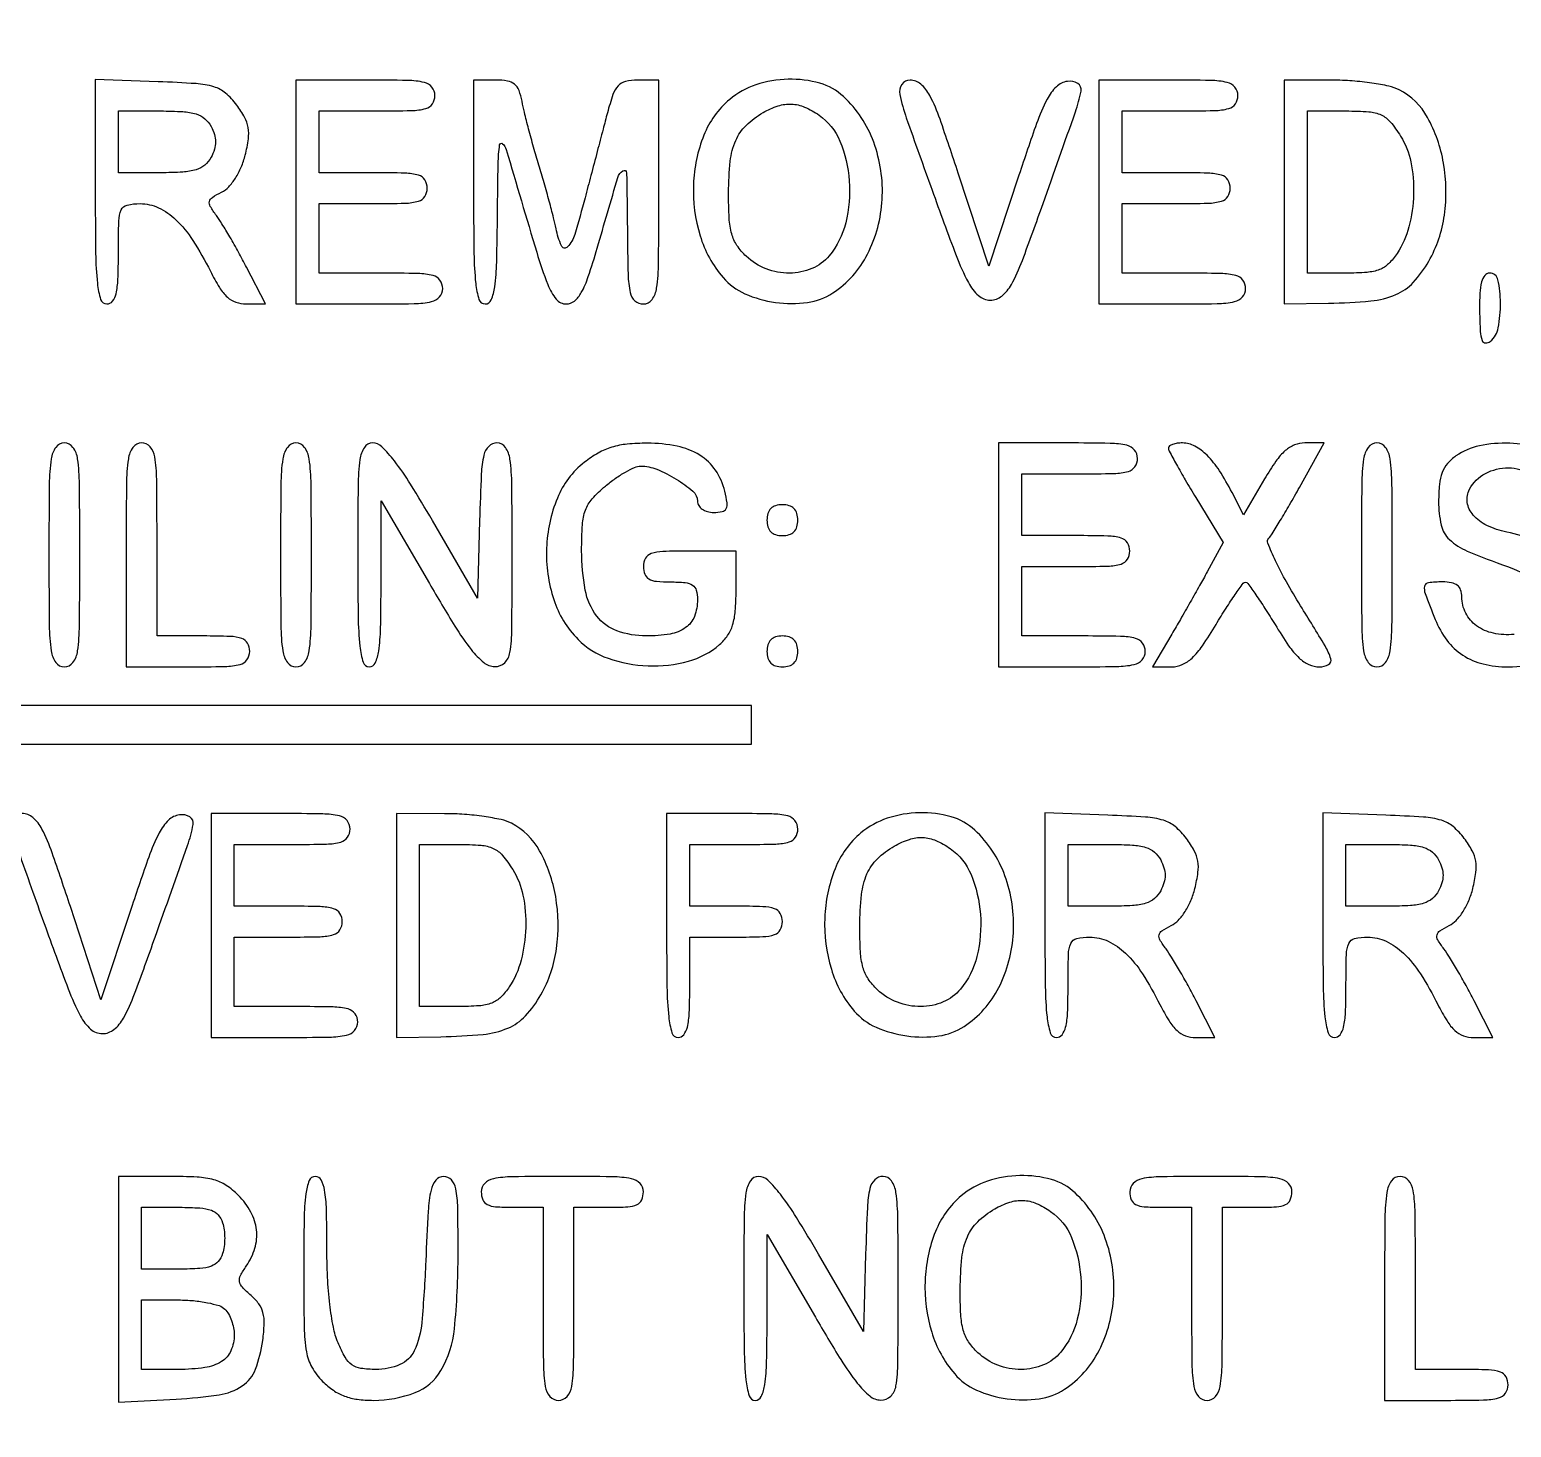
# Model space of a CAD drawing. Extents: x 0 to 1066, y 0 to 761.
# Drawn here: x 792.49 to 808.73, y 294.53 to 309.85 of the extents above; entities that cross this region are included whole.
import ezdxf

# ---------------------------------------------------------------- set-up
doc = ezdxf.new("R2010")
doc.units = 0
doc.header["$MEASUREMENT"] = 0

msp = doc.modelspace()

# ---------------------------------------------------------------- linework, layer by layer
for points in [[(183.390323, 95.266879, 0.000001), (192.989143, 95.254457, 0.000118)], [(329.859243, 95.267872, -0.000023), (352.558836, 95.240684, -0.000004), (375.624384, 95.211821, -0.198594)], [(479.458836, 95.240684, -0.000004), (502.524384, 95.211821, -0.198594)], [(710.559243, 95.267872, -0.000023), (733.258836, 95.240684, -0.000004), (756.324384, 95.211821, -0.198594)], [(416.092229, 95.24091, -0.000004), (439.072908, 95.212432, -0.198597)], [(542.992229, 95.24091, -0.000004), (565.972908, 95.212432, -0.198597)], [(606.442229, 95.24091, -0.000004), (629.422908, 95.212432, -0.198597)], [(669.892229, 95.24091, -0.000004), (692.872908, 95.212432, -0.198597)], [(809.03127, 305.266194, 0.061394), (808.708923, 305.318156, 0.060569), (808.376756, 305.290254, 0.10142), (808.12035, 305.179744, 0.064007), (808.027552, 305.095532, 0.085808), (807.969751, 304.997965, 0.066535), (807.939234, 304.868074, 0.024477), (807.93, 304.679558, 0.055339), (807.958637, 304.421612, 0.149321), (808.048873, 304.263124, 0.090969), (808.242644, 304.137462, 0.013145), (808.684097, 303.967457, -0.070637), (809.058595, 303.771369, -0.215768)], [(808.997322, 304.2515, 0.038754), (808.676166, 304.344234, -0.060203), (808.459487, 304.416977, -0.103319), (808.308406, 304.531845, -0.141227), (808.244042, 304.670635, -0.162669), (808.268478, 304.813946, -0.149104), (808.442237, 304.987003, -0.123853), (808.696631, 305.049498, -0.133716), (808.935953, 304.9829, -0.183571)], [(808.756804, 303.22307, -0.073735), (808.530338, 303.237005, -0.104161), (808.346047, 303.318473, -0.119079), (808.226723, 303.457312, -0.118782), (808.1838, 303.635443, 0.082235), (808.171346, 303.710652, 0.147435), (808.135233, 303.761134, 0.119852), (808.071024, 303.789694, 0.045016), (807.9723, 303.7986, 0.028442), (807.817893, 303.78981, 0.327023), (807.775792, 303.750913, 0.139119), (807.782429, 303.671742, 0.005125), (807.892289, 303.388801, 0.065244), (808.021077, 303.159052, 0.088006), (808.194442, 302.996238, 0.085852), (808.41674, 302.900365, 0.059042), (808.689873, 302.868, 0.079385), (809.079077, 302.930186, 0.130563)], [(792.368213, 300.846269, 0.0019), (792.65006, 300.05505, 0.003393), (792.913269, 299.340187, 0.031784), (793.047864, 299.041305, 0.088186), (793.158921, 298.898971, 0.185146), (793.287942, 298.8495, 0.171713), (793.414048, 298.894124, 0.097838), (793.518869, 299.019708, 0.035907), (793.639775, 299.284253, 0.004013), (793.866304, 299.907, 0.000902), (794.220612, 300.911658, 0.03521), (794.28298, 301.139796, 0.313686), (794.24654, 301.223301, 0.175088), (794.132983, 301.246882, 0.158568), (794.012143, 301.187547, 0.080982), (793.910365, 301.050342, 0.034439), (793.795542, 300.784535, 0.004852), (793.602455, 300.219366), (793.271966, 299.220432), (792.936971, 300.240516, 0.004319), (792.737281, 300.831321, 0.035828), (792.625519, 301.091155, 0.094668), (792.526992, 301.216389, 0.180786), (792.408713, 301.2606, 0.252582)]]:
    msp.add_lwpolyline(points, format="xyb")
for points in [[(409.06215, 749.15415), (40.8618, 749.132981), (40.8618, 380.65769), (40.8618, 12.1824), (501.2973, 12.1824), (961.7328, 12.1824), (961.7328, 380.646631), (961.7328, 749.110861), (961.41555, 749.1633, 0.040886), (961.153339, 749.184871, 0.000002), (934.190609, 749.194398, 0.000089), (904.448031, 749.199508, 0.000054), (869.1804, 749.195529, -0.000029), (813.61687, 749.186499, -0.000004), (696.10453, 749.175037, -0.000004), (556.774728, 749.163736, -0.000004)], [(800.161603, 309.085573, 0.123885), (799.878412, 308.692877, 0.085485), (799.764837, 308.153957, 0.082885), (799.837308, 307.591936, 0.104562), (800.089039, 307.133326, 0.111799), (800.327009, 306.956975, 0.06908), (800.663408, 306.861281, 0.069045), (801.013365, 306.860815, 0.111332), (801.291282, 306.964881, 0.131426), (801.672039, 307.39086, 0.103697), (801.832454, 307.990511, 0.101152), (801.73979, 308.616853, 0.118621), (801.409171, 309.116419, 0.118666), (801.149435, 309.263001, 0.075716), (800.803756, 309.306938, 0.073305), (800.448741, 309.245607, 0.095814)], [(793.2096, 308.074321, 0.003202), (793.213926, 307.398813, 0.022501), (793.232932, 307.07037, 0.049121), (793.26883, 306.894147, 0.329081), (793.3365, 306.8442, 0.232029), (793.398237, 306.87448, 0.108427), (793.437369, 306.957, 0.047315), (793.458101, 307.112857, 0.00942), (793.4634, 307.3941, -0.00595), (793.467707, 307.756065, -0.096871), (793.493744, 307.874198, -0.238613), (793.55841, 307.927815, -0.056005), (793.702453, 307.944, -0.111153), (793.903905, 307.898656, -0.081177), (794.09322, 307.767801, -0.058854), (794.27891, 307.541171, -0.025924), (794.470772, 307.20375, 0.021841), (794.570516, 307.024953, 0.069009), (794.65767, 306.919427, 0.100305), (794.750178, 306.863632, 0.085906), (794.862445, 306.8442), (795.07365, 306.8442), (794.867473, 307.24605, 0.006834), (794.779406, 307.412072, 0.006481), (794.685298, 307.578612, 0.006451), (794.598251, 307.72376, 0.022591), (794.536827, 307.813875, -0.02569), (794.470248, 307.912864, -0.192002), (794.461329, 307.967664, -0.198014), (794.492663, 308.01259, -0.027525), (794.593528, 308.069775, 0.089041), (794.671481, 308.127614, 0.046566), (794.745998, 308.223276, 0.042448), (794.809234, 308.343602, 0.038847), (794.853464, 308.476463, 0.026721), (794.887434, 308.652822, 0.076578), (794.885442, 308.777241, 0.082928), (794.846416, 308.889584, 0.035157), (794.760072, 309.024262, 0.057331), (794.637502, 309.15454, 0.10358), (794.509117, 309.223832, 0.055706), (794.313985, 309.258774, 0.007564), (793.898758, 309.279871), (793.2096, 309.304443)], [(795.4092, 308.0709), (795.4092, 306.8442), (796.2129, 306.8442, 0.004147), (796.703609, 306.84827, 0.047763), (796.894988, 306.869803, 0.16431), (796.982394, 306.921393, 0.179874), (797.0166, 307.0134, 0.157888), (796.98706, 307.104616, 0.176663), (796.91085, 307.156162, 0.055952), (796.745978, 307.178253, 0.005351), (796.3398, 307.1826), (795.663, 307.1826), (795.663, 307.5633), (795.663, 307.944), (796.2552, 307.944, 0.006583), (796.605092, 307.948607, 0.063075), (796.752225, 307.971193, 0.183695), (796.82107, 308.022626, 0.142406), (796.8474, 308.1132, 0.142406), (796.82107, 308.203774, 0.183695), (796.752225, 308.255207, 0.063075), (796.605092, 308.277793, 0.006583), (796.2552, 308.2824), (795.663, 308.2824), (795.663, 308.6208), (795.663, 308.9592), (796.2975, 308.9592, 0.005909), (796.675526, 308.963667, 0.059311), (796.831538, 308.98599, 0.180365), (796.904056, 309.037488, 0.150217), (796.932, 309.1284, 0.17273), (796.899327, 309.220157, 0.168559), (796.815675, 309.27175, 0.050222), (796.633122, 309.293449, 0.004487), (796.1706, 309.2976), (795.4092, 309.2976)], [(797.355, 308.0709, 0.003213), (797.359328, 307.397379, 0.022561), (797.378338, 307.0698, 0.049302), (797.414253, 306.894077, 0.328801), (797.4819, 306.8442, 0.305395), (797.548134, 306.888816, 0.062503), (797.586402, 307.032464, 0.027449), (797.60821, 307.30236, 0.004264), (797.617437, 307.83825, -0.002416), (797.624785, 308.381722, -0.029471), (797.640846, 308.589143, -0.603012), (797.672612, 308.600714, -0.138127), (797.713091, 308.5362, 0.001112), (798.046607, 307.410584, 0.020238), (798.168204, 307.056451, 0.077221), (798.260419, 306.897377, 0.226588), (798.371737, 306.8442, 0.178321), (798.459945, 306.876692, 0.090477), (798.535767, 306.969602, 0.045479), (798.612422, 307.14448, 0.010027), (798.710009, 307.45755, -0.001209), (798.936305, 308.231315, -0.180504), (798.991126, 308.304317, -0.586533), (799.032168, 308.282353, -0.002598), (799.040321, 307.66905, 0.004063), (799.048482, 307.16601, 0.046466), (799.071647, 306.969291, 0.159576), (799.123938, 306.879336, 0.183972), (799.2162, 306.8442, 0.240299), (799.310522, 306.892309, 0.123223), (799.361333, 307.018687, 0.031956), (799.381811, 307.298038, 0.002322), (799.3854, 308.0709), (799.3854, 309.2976), (799.150835, 309.2976, 0.057703), (799.020747, 309.282537, 0.150789), (798.940417, 309.235484, 0.102355), (798.882477, 309.138296, 0.018959), (798.82148, 308.93805, 0.000085), (798.774737, 308.760626, 0.000034), (798.71045, 308.516372, 0.000033), (798.641016, 308.25242, 0.000041), (798.576614, 308.00745, -0.009374), (798.463179, 307.606552, -0.115475), (798.384191, 307.470001, -0.538762), (798.317254, 307.481623, -0.053672), (798.258597, 307.66905, 0.012912), (798.231467, 307.789309, 0.003926), (798.184247, 307.970041, 0.003928), (798.128136, 308.171794, 0.004276), (798.070378, 308.367, -0.00492), (798.012894, 308.562206, -0.004529), (797.957602, 308.763959, -0.004526), (797.911571, 308.944701, -0.014927), (797.885881, 309.06495, 0.043617), (797.852978, 309.184863, 0.134321), (797.804398, 309.252621, 0.130778), (797.727229, 309.287234, 0.040414), (797.599198, 309.2976), (797.355, 309.2976)], [(802.37906, 308.09205, 0.003393), (802.642269, 307.377187, 0.031784), (802.776864, 307.078305, 0.088186), (802.887921, 306.935971, 0.185146), (803.016942, 306.8865, 0.171713), (803.143048, 306.931124, 0.097838), (803.247869, 307.056708, 0.035907), (803.368775, 307.321253, 0.004013), (803.595304, 307.944, 0.000902), (803.949612, 308.948658, 0.03521), (804.01198, 309.176796, 0.313686), (803.97554, 309.260301, 0.175088), (803.861983, 309.283882, 0.158568), (803.741143, 309.224547, 0.080982), (803.639365, 309.087342, 0.034439), (803.524542, 308.821535, 0.004852), (803.331455, 308.256366), (803.000966, 307.257432), (802.665971, 308.277516, 0.004319), (802.466281, 308.868321, 0.035828), (802.354519, 309.128155, 0.094668), (802.255992, 309.253389, 0.180786), (802.137713, 309.2976, 0.252582), (802.048296, 309.249352, 0.197186), (802.026918, 309.139257, 0.035219), (802.097213, 308.883269, 0.0019)], [(804.2076, 308.0709), (804.2076, 306.8442), (805.0113, 306.8442, 0.004147), (805.502009, 306.84827, 0.047763), (805.693388, 306.869803, 0.16431), (805.780794, 306.921393, 0.179874), (805.815, 307.0134, 0.157888), (805.78546, 307.104616, 0.176663), (805.70925, 307.156162, 0.055952), (805.544378, 307.178253, 0.005351), (805.1382, 307.1826), (804.4614, 307.1826), (804.4614, 307.5633), (804.4614, 307.944), (805.0536, 307.944, 0.006583), (805.403492, 307.948607, 0.063075), (805.550625, 307.971193, 0.183695), (805.61947, 308.022626, 0.142406), (805.6458, 308.1132, 0.142406), (805.61947, 308.203774, 0.183695), (805.550625, 308.255207, 0.063075), (805.403492, 308.277793, 0.006583), (805.0536, 308.2824), (804.4614, 308.2824), (804.4614, 308.6208), (804.4614, 308.9592), (805.0959, 308.9592, 0.005909), (805.473926, 308.963667, 0.059311), (805.629938, 308.98599, 0.180365), (805.702456, 309.037488, 0.150217), (805.7304, 309.1284, 0.17273), (805.697727, 309.220157, 0.168559), (805.614075, 309.27175, 0.050222), (805.431522, 309.293449, 0.004487), (804.969, 309.2976), (804.2076, 309.2976)], [(806.238, 308.0709), (806.238, 306.8442), (806.72445, 306.852633, 0.018847), (807.18742, 306.878133, 0.076273), (807.460829, 306.946481, 0.107083), (807.652018, 307.080269, 0.057946), (807.822222, 307.313164, 0.09461), (807.993213, 307.817818, 0.077415), (807.983801, 308.388431, 0.083451), (807.808167, 308.888865, 0.148656), (807.497984, 309.190603, 0.065462), (807.38564, 309.231066, 0.01784), (807.199659, 309.264774, 0.017725), (806.984031, 309.288191, 0.017594), (806.76675, 309.296353), (806.238, 309.2976)], [(801.140697, 308.913839, -0.143223), (801.368398, 308.629523, -0.079931), (801.47086, 308.194353, -0.077332), (801.432665, 307.733218, -0.11509), (801.251396, 307.37295, -0.119537), (801.062984, 307.233395, -0.098447), (800.817327, 307.182752, -0.09388), (800.560877, 307.229462, -0.097006), (800.342603, 307.366547, -0.056872), (800.241683, 307.48564, -0.080028), (800.183787, 307.611996, -0.054705), (800.155963, 307.783724, -0.014142), (800.149491, 308.064497, -0.025001), (800.168555, 308.409355, -0.075567), (800.227982, 308.636338, -0.098225), (800.341437, 308.801205, -0.062967), (800.5275, 308.941619, -0.051006), (800.692266, 309.014958, -0.090781), (800.838914, 309.034995, -0.090761), (800.983171, 309.001781, -0.050966)], [(794.4786, 308.79, -0.049536), (794.514762, 308.702626, -0.073486), (794.526853, 308.6208, -0.073486), (794.514762, 308.538974, -0.049536), (794.4786, 308.4516, -0.09537), (794.409705, 308.366675, -0.100861), (794.315466, 308.315433, -0.059921), (794.170432, 308.289448, -0.014397), (793.925723, 308.2824), (793.4634, 308.2824), (793.4634, 308.6208), (793.4634, 308.9592), (793.925723, 308.9592, -0.014397), (794.170432, 308.952152, -0.059921), (794.315466, 308.926167, -0.100861), (794.409705, 308.874925, -0.09537)], [(807.512953, 308.68425, -0.090931), (807.625274, 308.402531, -0.056823), (807.655335, 308.047609, -0.056208), (807.604425, 307.689788, -0.081785), (807.47563, 307.398909, -0.053857), (807.382367, 307.285366, -0.102503), (807.283365, 307.221735, -0.073821), (807.145688, 307.191009, -0.018052), (806.91285, 307.1826), (806.4918, 307.1826), (806.4918, 308.0709), (806.4918, 308.9592), (806.916043, 308.9592, -0.017821), (807.166018, 308.950288, -0.090339), (807.300517, 308.915735, -0.111314), (807.400276, 308.839366, -0.033754)], [(808.378887, 306.762613, 0.009264), (808.386232, 306.54419, 0.072827), (808.406098, 306.444933, 0.300554), (808.443013, 306.417222, 0.190435), (808.496011, 306.434571, 0.174687), (808.58348, 306.58311, 0.048732), (808.607821, 306.85613, 0.050664), (808.579894, 307.109656, 0.353693), (808.489676, 307.1826, 0.226957), (808.436249, 307.157032, 0.105432), (808.400726, 307.086754, 0.053591), (808.381744, 306.961859, 0.014711)], [(792.702, 304.0947, 0.002322), (792.705589, 303.321838, 0.031956), (792.726067, 303.042487, 0.123223), (792.776878, 302.916109, 0.240299), (792.8712, 302.868, 0.240299), (792.965522, 302.916109, 0.123223), (793.016333, 303.042487, 0.031956), (793.036811, 303.321838, 0.002322), (793.0404, 304.0947, 0.002322), (793.036811, 304.867562, 0.031956), (793.016333, 305.146912, 0.123223), (792.965522, 305.273291, 0.240299), (792.8712, 305.3214, 0.240299), (792.776878, 305.273291, 0.123223), (792.726067, 305.146912, 0.031956), (792.705589, 304.867562, 0.002322)], [(793.548, 304.0947), (793.548, 302.868), (794.2248, 302.868, 0.005351), (794.630978, 302.872347, 0.055952), (794.79585, 302.894437, 0.176663), (794.87206, 302.945984, 0.157888), (794.9016, 303.0372, 0.12648), (794.878532, 303.126932, 0.188641), (794.817, 303.1782, 0.072107), (794.687698, 303.201433, 0.008455), (794.394, 303.2064), (793.8864, 303.2064), (793.8864, 304.2639, 0.002827), (793.882669, 304.923859, 0.036854), (793.861866, 305.168063, 0.138781), (793.810606, 305.278532, 0.218517), (793.7172, 305.3214, 0.240299), (793.622878, 305.273291, 0.123223), (793.572067, 305.146912, 0.031956), (793.551589, 304.867562, 0.002322)], [(795.24, 304.0947, 0.002322), (795.243589, 303.321838, 0.031956), (795.264067, 303.042487, 0.123223), (795.314878, 302.916109, 0.240299), (795.4092, 302.868, 0.240299), (795.503522, 302.916109, 0.123223), (795.554333, 303.042487, 0.031956), (795.574811, 303.321838, 0.002322), (795.5784, 304.0947, 0.002322), (795.574811, 304.867562, 0.031956), (795.554333, 305.146912, 0.123223), (795.503522, 305.273291, 0.240299), (795.4092, 305.3214, 0.240299), (795.314878, 305.273291, 0.123223), (795.264067, 305.146912, 0.031956), (795.243589, 304.867562, 0.002322)], [(796.086, 304.0947, 0.003213), (796.090328, 303.421179, 0.022561), (796.109338, 303.0936, 0.049302), (796.145253, 302.917877, 0.328801), (796.2129, 302.868, 0.295501), (796.278272, 302.910331, 0.070336), (796.316006, 303.041031, 0.029944), (796.33604, 303.288594, 0.004715), (796.341637, 303.77745), (796.343474, 304.6869), (796.870387, 303.780757, 0.006242), (797.149761, 303.313824, 0.029041), (797.329482, 303.056537, 0.052989), (797.466726, 302.916038, 0.170079), (797.58765, 302.871307, 0.199339), (797.695931, 302.914073, 0.163117), (797.753625, 303.025506, 0.036571), (797.774704, 303.284381, 0.002034), (797.778, 304.0947, 0.002367), (797.774369, 304.861872, 0.031318), (797.753984, 305.144183, 0.117824), (797.704177, 305.272877, 0.246563), (797.61176, 305.3214, 0.195513), (797.520955, 305.284482, 0.145553), (797.467652, 305.189056, 0.043894), (797.440139, 304.982793, 0.004128), (797.42141, 304.471518), (797.3973, 303.621636), (796.904117, 304.471518, 0.007787), (796.664038, 304.870783, 0.025041), (796.487201, 305.12541, 0.035073), (796.349347, 305.280318, 0.195814), (796.248467, 305.3214, 0.254619), (796.158461, 305.272388, 0.110911), (796.109951, 305.140558, 0.030502), (796.089687, 304.854386, 0.002427)], [(798.569128, 305.109543, 0.129246), (798.273005, 304.716897, 0.088626), (798.154813, 304.168592, 0.087215), (798.233365, 303.604933, 0.118789), (798.50016, 303.168731, 0.112618), (798.828624, 302.962294, 0.075265), (799.266735, 302.879595, 0.075304), (799.709452, 302.930285, 0.113008), (800.051323, 303.112366, 0.065979), (800.139155, 303.211589, 0.074329), (800.193872, 303.326491, 0.054743), (800.222767, 303.479484, 0.019325), (800.2314, 303.702773), (800.2314, 304.137), (799.7238, 304.137, 0.008455), (799.430102, 304.132033, 0.072107), (799.3008, 304.1088, 0.188641), (799.239268, 304.057532, 0.12648), (799.2162, 303.9678, 0.087745), (799.231199, 303.882992, 0.177212), (799.274363, 303.831836, 0.10769), (799.357966, 303.805553, 0.022514), (799.5123, 303.7986, -0.021714), (799.674385, 303.791558, -0.124268), (799.755065, 303.763551, -0.187079), (799.795495, 303.706864, -0.062494), (799.8084, 303.60402, -0.091498), (799.774763, 303.421747, -0.148314), (799.678974, 303.298186, -0.113347), (799.508888, 303.228047, -0.041372), (799.24772, 303.2064, -0.086758), (798.925134, 303.262799, -0.145015), (798.704923, 303.424775, -0.116882), (798.578979, 303.709949, -0.045825), (798.5394, 304.140889, -0.015089), (798.548047, 304.427368, -0.073154), (798.581295, 304.586158, -0.095003), (798.654751, 304.708179, -0.035007), (798.799691, 304.84858, -0.021479), (798.908486, 304.932417, -0.024071), (799.020126, 305.003263, -0.024321), (799.119991, 305.053828, -0.105406), (799.184592, 305.0676, -0.095864), (799.361927, 305.033284, -0.042073), (799.576496, 304.925265, -0.039621), (799.758919, 304.792347, -0.218876), (799.8084, 304.684727, 0.137225), (799.821937, 304.636332, 0.104143), (799.859796, 304.595939, 0.087371), (799.917339, 304.569135, 0.065501), (799.986771, 304.56, 0.051376), (800.079748, 304.569579, 0.224479), (800.122699, 304.602025, 0.158116), (800.13338, 304.664788, 0.023398), (800.108542, 304.79265, 0.090086), (800.006294, 305.02264, 0.105062), (799.833833, 305.187682, 0.089301), (799.58528, 305.285788, 0.048933), (799.2585, 305.318581, 0.02471), (799.039034, 305.308218, 0.049497), (798.868912, 305.274529, 0.05494), (798.720439, 305.211021, 0.038421)], [(803.1078, 304.0947), (803.1078, 302.868), (803.9115, 302.868, 0.004147), (804.402209, 302.87207, 0.047763), (804.593588, 302.893603, 0.16431), (804.680994, 302.945193, 0.179874), (804.7152, 303.0372, 0.157888), (804.68566, 303.128416, 0.176663), (804.60945, 303.179962, 0.055952), (804.444578, 303.202053, 0.005351), (804.0384, 303.2064), (803.3616, 303.2064), (803.3616, 303.5871), (803.3616, 303.9678), (803.9538, 303.9678, 0.006583), (804.303692, 303.972407, 0.063075), (804.450825, 303.994993, 0.183695), (804.51967, 304.046426, 0.142406), (804.546, 304.137, 0.142406), (804.51967, 304.227574, 0.183695), (804.450825, 304.279007, 0.063075), (804.303692, 304.301593, 0.006583), (803.9538, 304.3062), (803.3616, 304.3062), (803.3616, 304.6446), (803.3616, 304.983), (803.9961, 304.983, 0.005909), (804.374126, 304.987467, 0.059311), (804.530138, 305.00979, 0.180365), (804.602656, 305.061288, 0.150217), (804.6306, 305.1522, 0.17273), (804.597927, 305.243957, 0.168559), (804.514275, 305.29555, 0.050222), (804.331722, 305.317249, 0.004487), (803.8692, 305.3214), (803.1078, 305.3214)], [(804.969, 305.269017, 0.12301), (804.977901, 305.233385, 0.003159), (805.057075, 305.087033, 0.006529), (805.153937, 304.915992, 0.00439), (805.268831, 304.723059), (805.568661, 304.229484), (805.393497, 303.908292, -0.002869), (805.311234, 303.759488, -0.001518), (805.207589, 303.575832, -0.00151), (805.100412, 303.388575, -0.002337), (805.006597, 303.22755), (804.794862, 302.868), (805.004088, 302.868, 0.105199), (805.121089, 302.892892, 0.085914), (805.227615, 302.964319, 0.052726), (805.34222, 303.099456, 0.014746), (805.491622, 303.3333, -0.006681), (805.601454, 303.511478, -0.010501), (805.70101, 303.661213, -0.004849), (805.788305, 303.784149, -0.254944), (805.813615, 303.796201, -0.226292), (805.838931, 303.782372, -0.004433), (805.926763, 303.658529, -0.009702), (806.026918, 303.508495, -0.006242), (806.137453, 303.330901, 0.014971), (806.286772, 303.100073, 0.051802), (806.402324, 302.964991, 0.083594), (806.509153, 302.89302, 0.106918), (806.624824, 302.868, 0.130295), (806.723899, 302.894264, 0.351922), (806.748835, 302.95747, 0.060655), (806.685439, 303.098606, 0.002956), (806.417163, 303.536922, -0.011173), (806.26293, 303.798467, -0.01758), (806.143615, 304.030301, -0.011947), (806.058679, 304.222424, -0.293207), (806.068532, 304.277172, 0.047422), (806.106879, 304.327228, 0.003721), (806.19498, 304.470442, 0.005039), (806.297267, 304.643436, 0.003834), (806.405965, 304.83495), (806.677152, 305.3214), (806.465615, 305.3214, 0.093558), (806.351044, 305.299773, 0.088897), (806.249918, 305.237706, 0.059307), (806.147131, 305.121575, 0.018991), (806.022937, 304.926989), (805.791797, 304.532577), (805.66591, 304.778939, 0.025616), (805.527975, 305.017839, 0.052309), (805.392102, 305.18608, 0.070756), (805.257901, 305.287179, 0.126762), (805.125088, 305.3214, 0.031847), (805.065294, 305.317588, 0.049151), (805.014851, 305.306012, 0.063174), (804.979925, 305.289143, 0.253917)], [(807.084, 304.0947, 0.002322), (807.087589, 303.321838, 0.031956), (807.108067, 303.042487, 0.123223), (807.158878, 302.916109, 0.240299), (807.2532, 302.868, 0.240299), (807.347522, 302.916109, 0.123223), (807.398333, 303.042487, 0.031956), (807.418811, 303.321838, 0.002322), (807.4224, 304.0947, 0.002322), (807.418811, 304.867562, 0.031956), (807.398333, 305.146912, 0.123223), (807.347522, 305.273291, 0.240299), (807.2532, 305.3214, 0.240299), (807.158878, 305.273291, 0.123223), (807.108067, 305.146912, 0.031956), (807.087589, 304.867562, 0.002322)], [(800.5698, 304.4754, 0.072254), (800.580531, 304.401531, 0.124864), (800.6121, 304.3485, 0.124864), (800.665131, 304.316931, 0.072254), (800.739, 304.3062, 0.072254), (800.812869, 304.316931, 0.124864), (800.8659, 304.3485, 0.124864), (800.897469, 304.401531, 0.072254), (800.9082, 304.4754, 0.072254), (800.897469, 304.549269, 0.124864), (800.8659, 304.6023, 0.124864), (800.812869, 304.633869, 0.072254), (800.739, 304.6446, 0.072254), (800.665131, 304.633869, 0.124864), (800.6121, 304.6023, 0.124864), (800.580531, 304.549269, 0.072254)], [(800.5698, 303.0372, 0.072254), (800.580531, 302.963331, 0.124864), (800.6121, 302.9103, 0.124864), (800.665131, 302.878731, 0.072254), (800.739, 302.868, 0.072254), (800.812869, 302.878731, 0.124864), (800.8659, 302.9103, 0.124864), (800.897469, 302.963331, 0.072254), (800.9082, 303.0372, 0.072254), (800.897469, 303.111069, 0.124864), (800.8659, 303.1641, 0.124864), (800.812869, 303.195669, 0.072254), (800.739, 303.2064, 0.072254), (800.665131, 303.195669, 0.124864), (800.6121, 303.1641, 0.124864), (800.580531, 303.111069, 0.072254)], [(794.4786, 300.0339), (794.4786, 298.8072), (795.2823, 298.8072, 0.004147), (795.773009, 298.81127, 0.047763), (795.964388, 298.832803, 0.16431), (796.051794, 298.884393, 0.179874), (796.086, 298.9764, 0.157888), (796.05646, 299.067616, 0.176663), (795.98025, 299.119163, 0.055952), (795.815378, 299.141253, 0.005351), (795.4092, 299.1456), (794.7324, 299.1456), (794.7324, 299.5263), (794.7324, 299.907), (795.3246, 299.907, 0.006583), (795.674492, 299.911607, 0.063075), (795.821625, 299.934193, 0.183695), (795.89047, 299.985626, 0.142406), (795.9168, 300.0762, 0.142406), (795.89047, 300.166774, 0.183695), (795.821625, 300.218207, 0.063075), (795.674492, 300.240793, 0.006583), (795.3246, 300.2454), (794.7324, 300.2454), (794.7324, 300.5838), (794.7324, 300.9222), (795.3669, 300.9222, 0.005909), (795.744926, 300.926667, 0.059311), (795.900938, 300.94899, 0.180365), (795.973456, 301.000488, 0.150217), (796.0014, 301.0914, 0.17273), (795.968727, 301.183157, 0.168559), (795.885075, 301.23475, 0.050222), (795.702522, 301.256449, 0.004487), (795.24, 301.2606), (794.4786, 301.2606)], [(796.509, 300.0339), (796.509, 298.8072), (796.99545, 298.815633, 0.018847), (797.45842, 298.841133, 0.076273), (797.731829, 298.909481, 0.107083), (797.923018, 299.043269, 0.057946), (798.093222, 299.276164, 0.09461), (798.264213, 299.780818, 0.077415), (798.254801, 300.351431, 0.083451), (798.079167, 300.851865, 0.148656), (797.768984, 301.153603, 0.065462), (797.65664, 301.194066, 0.01784), (797.470659, 301.227774, 0.017725), (797.255031, 301.251191, 0.017594), (797.03775, 301.259353), (796.509, 301.2606)], [(799.47, 300.0339, 0.003213), (799.474328, 299.360379, 0.022561), (799.493338, 299.0328, 0.049302), (799.529253, 298.857077, 0.328801), (799.5969, 298.8072, 0.232029), (799.658637, 298.83748, 0.108427), (799.697769, 298.92, 0.047315), (799.718501, 299.075857, 0.00942), (799.7238, 299.3571), (799.7238, 299.907), (800.2314, 299.907, 0.008455), (800.525098, 299.911967, 0.072107), (800.6544, 299.9352, 0.188641), (800.715932, 299.986468, 0.12648), (800.739, 300.0762, 0.12648), (800.715932, 300.165932, 0.188641), (800.6544, 300.2172, 0.072107), (800.525098, 300.240433, 0.008455), (800.2314, 300.2454), (799.7238, 300.2454), (799.7238, 300.5838), (799.7238, 300.9222), (800.316, 300.9222, 0.006583), (800.665892, 300.926807, 0.063075), (800.813025, 300.949393, 0.183695), (800.88187, 301.000826, 0.142406), (800.9082, 301.0914, 0.165398), (800.877083, 301.182895, 0.1727), (800.797163, 301.234474, 0.052938), (800.623445, 301.256357, 0.004884), (800.1891, 301.2606), (799.47, 301.2606)], [(801.599803, 301.048573, 0.123885), (801.316612, 300.655877, 0.085485), (801.203037, 300.116957, 0.082885), (801.275508, 299.554936, 0.104562), (801.527239, 299.096326, 0.111799), (801.765209, 298.919975, 0.06908), (802.101608, 298.824281, 0.069045), (802.451565, 298.823815, 0.111332), (802.729482, 298.927881, 0.131426), (803.110239, 299.35386, 0.103697), (803.270654, 299.953511, 0.101152), (803.17799, 300.579853, 0.118621), (802.847371, 301.079419, 0.118666), (802.587635, 301.226001, 0.075716), (802.241956, 301.269938, 0.073305), (801.886941, 301.208607, 0.095814)], [(803.6154, 300.037321, 0.003202), (803.619726, 299.361813, 0.022501), (803.638732, 299.03337, 0.049121), (803.67463, 298.857147, 0.329081), (803.7423, 298.8072, 0.232029), (803.804037, 298.83748, 0.108427), (803.843169, 298.92, 0.047315), (803.863901, 299.075857, 0.00942), (803.8692, 299.3571, -0.00595), (803.873507, 299.719065, -0.096871), (803.899544, 299.837198, -0.238613), (803.96421, 299.890815, -0.056005), (804.108253, 299.907, -0.111153), (804.309705, 299.861656, -0.081177), (804.49902, 299.730801, -0.058854), (804.68471, 299.504171, -0.025924), (804.876572, 299.16675, 0.021841), (804.976316, 298.987953, 0.069009), (805.06347, 298.882427, 0.100305), (805.155978, 298.826632, 0.085906), (805.268245, 298.8072), (805.47945, 298.8072), (805.273273, 299.20905, 0.006834), (805.185206, 299.375072, 0.006481), (805.091098, 299.541612, 0.006451), (805.004051, 299.68676, 0.022591), (804.942627, 299.776875, -0.02569), (804.876048, 299.875864, -0.192002), (804.867129, 299.930664, -0.198014), (804.898463, 299.97559, -0.027525), (804.999328, 300.032775, 0.089041), (805.077281, 300.090614, 0.046566), (805.151798, 300.186276, 0.042448), (805.215034, 300.306602, 0.038847), (805.259264, 300.439463, 0.026721), (805.293234, 300.615822, 0.076578), (805.291242, 300.740241, 0.082928), (805.252216, 300.852584, 0.035157), (805.165872, 300.987262, 0.057331), (805.043302, 301.11754, 0.10358), (804.914917, 301.186832, 0.055706), (804.719785, 301.221774, 0.007564), (804.304558, 301.242871), (803.6154, 301.267443)], [(806.661, 300.037321, 0.003202), (806.665326, 299.361813, 0.022501), (806.684332, 299.03337, 0.049121), (806.72023, 298.857147, 0.329081), (806.7879, 298.8072, 0.232029), (806.849637, 298.83748, 0.108427), (806.888769, 298.92, 0.047315), (806.909501, 299.075857, 0.00942), (806.9148, 299.3571, -0.00595), (806.919107, 299.719065, -0.096871), (806.945144, 299.837198, -0.238613), (807.00981, 299.890815, -0.056005), (807.153853, 299.907, -0.111153), (807.355305, 299.861656, -0.081177), (807.54462, 299.730801, -0.058854), (807.73031, 299.504171, -0.025924), (807.922172, 299.16675, 0.021841), (808.021916, 298.987953, 0.069009), (808.10907, 298.882427, 0.100305), (808.201578, 298.826632, 0.085906), (808.313845, 298.8072), (808.52505, 298.8072), (808.318873, 299.20905, 0.006834), (808.230806, 299.375072, 0.006481), (808.136698, 299.541612, 0.006451), (808.049651, 299.68676, 0.022591), (807.988227, 299.776875, -0.02569), (807.921648, 299.875864, -0.192002), (807.912729, 299.930664, -0.198014), (807.944063, 299.97559, -0.027525), (808.044928, 300.032775, 0.089041), (808.122881, 300.090614, 0.046566), (808.197398, 300.186276, 0.042448), (808.260634, 300.306602, 0.038847), (808.304864, 300.439463, 0.026721), (808.338834, 300.615822, 0.076578), (808.336842, 300.740241, 0.082928), (808.297816, 300.852584, 0.035157), (808.211472, 300.987262, 0.057331), (808.088902, 301.11754, 0.10358), (807.960517, 301.186832, 0.055706), (807.765385, 301.221774, 0.007564), (807.350158, 301.242871), (806.661, 301.267443)], [(797.783953, 300.64725, -0.090931), (797.896274, 300.365531, -0.056823), (797.926335, 300.010609, -0.056208), (797.875425, 299.652788, -0.081785), (797.74663, 299.361909, -0.053857), (797.653367, 299.248366, -0.102503), (797.554365, 299.184735, -0.073821), (797.416688, 299.154009, -0.018052), (797.18385, 299.1456), (796.7628, 299.1456), (796.7628, 300.0339), (796.7628, 300.9222), (797.187043, 300.9222, -0.017821), (797.437018, 300.913288, -0.090339), (797.571517, 300.878735, -0.111314), (797.671276, 300.802366, -0.033754)], [(802.578897, 300.876839, -0.143223), (802.806598, 300.592523, -0.079931), (802.90906, 300.157353, -0.077332), (802.870865, 299.696218, -0.11509), (802.689596, 299.33595, -0.119537), (802.501184, 299.196395, -0.098447), (802.255527, 299.145752, -0.09388), (801.999077, 299.192462, -0.097006), (801.780803, 299.329547, -0.056872), (801.679883, 299.44864, -0.080028), (801.621987, 299.574996, -0.054705), (801.594163, 299.746724, -0.014142), (801.587691, 300.027497, -0.025001), (801.606755, 300.372355, -0.075567), (801.666182, 300.599338, -0.098225), (801.779637, 300.764205, -0.062967), (801.9657, 300.904619, -0.051006), (802.130466, 300.977958, -0.090781), (802.277114, 300.997995, -0.090761), (802.421371, 300.964781, -0.050966)], [(804.8844, 300.753, -0.049536), (804.920562, 300.665626, -0.073486), (804.932653, 300.5838, -0.073486), (804.920562, 300.501974, -0.049536), (804.8844, 300.4146, -0.09537), (804.815505, 300.329675, -0.100861), (804.721266, 300.278433, -0.059921), (804.576232, 300.252448, -0.014397), (804.331523, 300.2454), (803.8692, 300.2454), (803.8692, 300.5838), (803.8692, 300.9222), (804.331523, 300.9222, -0.014397), (804.576232, 300.915152, -0.059921), (804.721266, 300.889167, -0.100861), (804.815505, 300.837925, -0.09537)], [(807.93, 300.753, -0.049536), (807.966162, 300.665626, -0.073486), (807.978253, 300.5838, -0.073486), (807.966162, 300.501974, -0.049536), (807.93, 300.4146, -0.09537), (807.861105, 300.329675, -0.100861), (807.766866, 300.278433, -0.059921), (807.621832, 300.252448, -0.014397), (807.377123, 300.2454), (806.9148, 300.2454), (806.9148, 300.5838), (806.9148, 300.9222), (807.377123, 300.9222, -0.014397), (807.621832, 300.915152, -0.059921), (807.766866, 300.889167, -0.100861), (807.861105, 300.837925, -0.09537)], [(802.699603, 297.072373, 0.123885), (802.416412, 296.679677, 0.085485), (802.302837, 296.140757, 0.082885), (802.375308, 295.578736, 0.104562), (802.627039, 295.120126, 0.111799), (802.865009, 294.943775, 0.06908), (803.201408, 294.848081, 0.069045), (803.551365, 294.847615, 0.111332), (803.829282, 294.951681, 0.131426), (804.210039, 295.37766, 0.103697), (804.370454, 295.977311, 0.101152), (804.27779, 296.603653, 0.118621), (803.947171, 297.103219, 0.118666), (803.687435, 297.249801, 0.075716), (803.341756, 297.293738, 0.073305), (802.986741, 297.232407, 0.095814)], [(793.4634, 296.048453), (793.4634, 294.812506), (794.096449, 294.844474, 0.024309), (794.567374, 294.891279, 0.112633), (794.820526, 294.990048, 0.153372), (794.964342, 295.171535, 0.058166), (795.04508, 295.488348, 0.023573), (795.060821, 295.670507, 0.073694), (795.04759, 295.792463, 0.094912), (795.002236, 295.887702, 0.057312), (794.916925, 295.979608, -0.027153), (794.822213, 296.070059, -0.149392), (794.791377, 296.132688, -0.161279), (794.802037, 296.19922, -0.033096), (794.864533, 296.302345, 0.080592), (794.958889, 296.497587, 0.100315), (794.976843, 296.697937, 0.097349), (794.915181, 296.894023, 0.071783), (794.778545, 297.076745, 0.050512), (794.644395, 297.186221, 0.079484), (794.509203, 297.247388, 0.053942), (794.32671, 297.276552, 0.012674), (794.017145, 297.2844), (793.4634, 297.2844)], [(795.4938, 296.265355, 0.003964), (795.498825, 295.631502, 0.037977), (795.52357, 295.362631, 0.086932), (795.58349, 295.193839, 0.067817), (795.701455, 295.038655, 0.045287), (795.818629, 294.94098, 0.061733), (795.940429, 294.877405, 0.057123), (796.081302, 294.842388, 0.032389), (796.256916, 294.831, 0.091481), (796.714683, 294.91546, 0.171956), (796.997483, 295.156325, 0.107033), (797.145519, 295.61613, 0.02456), (797.1858, 296.435683, 0.004091), (797.181658, 296.941882, 0.042042), (797.160704, 297.149879, 0.139542), (797.112441, 297.246871, 0.210994), (797.027467, 297.2844, 0.224554), (796.940966, 297.243489, 0.120063), (796.888604, 297.134607, 0.038088), (796.85781, 296.904674, 0.003955), (796.831025, 296.359462, -0.011778), (796.78735, 295.68571, -0.086058), (796.704504, 295.374262, -0.186836), (796.548786, 295.223354, -0.100409), (796.282824, 295.1694, -0.036356), (796.121066, 295.181177, -0.118728), (796.022154, 295.220881, -0.110433), (795.948163, 295.303102, -0.02926), (795.870183, 295.462783, -0.051176), (795.818626, 295.633361, -0.018965), (795.780264, 295.881597, -0.016895), (795.755692, 296.18199, -0.011958), (795.7476, 296.520283, 0.005918), (795.742805, 296.925443, 0.03524), (795.722938, 297.135897, 0.084231), (795.684749, 297.246437, 0.274093), (795.6207, 297.2844, 0.308918), (795.554515, 297.239195, 0.062189), (795.517584, 297.093409, 0.026926), (795.498283, 296.818339, 0.004053)], [(797.4396, 297.1152, 0.094959), (797.456163, 297.028774, 0.184152), (797.50305, 296.977725, 0.098846), (797.596039, 296.95233, 0.017388), (797.778, 296.946), (798.1164, 296.946), (798.1164, 295.8885, 0.002827), (798.120131, 295.228541, 0.036854), (798.140934, 294.984337, 0.138781), (798.192194, 294.873868, 0.218517), (798.2856, 294.831, 0.218517), (798.379006, 294.873868, 0.138781), (798.430266, 294.984337, 0.036854), (798.451069, 295.228541, 0.002827), (798.4548, 295.8885), (798.4548, 296.946), (798.8355, 296.946, 0.013964), (799.045258, 296.951859, 0.090841), (799.147463, 296.97655, 0.188085), (799.198034, 297.027595, 0.102588), (799.2162, 297.1152, 0.193568), (799.179002, 297.207685, 0.15568), (799.084013, 297.259221, 0.043488), (798.875005, 297.280467, 0.003595), (798.3279, 297.2844, 0.003595), (797.780795, 297.280467, 0.043488), (797.571788, 297.259221, 0.15568), (797.476798, 297.207685, 0.193568)], [(800.316, 296.0577, 0.003213), (800.320328, 295.384179, 0.022561), (800.339338, 295.0566, 0.049302), (800.375253, 294.880877, 0.328801), (800.4429, 294.831, 0.295501), (800.508272, 294.873331, 0.070336), (800.546006, 295.004031, 0.029944), (800.56604, 295.251594, 0.004715), (800.571637, 295.74045), (800.573474, 296.6499), (801.100387, 295.743757, 0.006242), (801.379761, 295.276824, 0.029041), (801.559482, 295.019537, 0.052989), (801.696726, 294.879038, 0.170079), (801.81765, 294.834307, 0.199339), (801.925931, 294.877073, 0.163117), (801.983625, 294.988506, 0.036571), (802.004704, 295.247381, 0.002034), (802.008, 296.0577, 0.002367), (802.004369, 296.824872, 0.031318), (801.983984, 297.107183, 0.117824), (801.934177, 297.235877, 0.246563), (801.84176, 297.2844, 0.195513), (801.750955, 297.247482, 0.145553), (801.697652, 297.152056, 0.043894), (801.670139, 296.945793, 0.004128), (801.65141, 296.434518), (801.6273, 295.584636), (801.134117, 296.434518, 0.007787), (800.894038, 296.833783, 0.025041), (800.717201, 297.08841, 0.035073), (800.579347, 297.243318, 0.195814), (800.478467, 297.2844, 0.254619), (800.388461, 297.235388, 0.110911), (800.339951, 297.103558, 0.030502), (800.319687, 296.817386, 0.002427)], [(804.546, 297.1152, 0.094959), (804.562563, 297.028774, 0.184152), (804.60945, 296.977725, 0.098846), (804.702439, 296.95233, 0.017388), (804.8844, 296.946), (805.2228, 296.946), (805.2228, 295.8885, 0.002827), (805.226531, 295.228541, 0.036854), (805.247334, 294.984337, 0.138781), (805.298594, 294.873868, 0.218517), (805.392, 294.831, 0.218517), (805.485406, 294.873868, 0.138781), (805.536666, 294.984337, 0.036854), (805.557469, 295.228541, 0.002827), (805.5612, 295.8885), (805.5612, 296.946), (805.9419, 296.946, 0.013964), (806.151658, 296.951859, 0.090841), (806.253863, 296.97655, 0.188085), (806.304434, 297.027595, 0.102588), (806.3226, 297.1152, 0.193568), (806.285402, 297.207685, 0.15568), (806.190413, 297.259221, 0.043488), (805.981405, 297.280467, 0.003595), (805.4343, 297.2844, 0.003595), (804.887195, 297.280467, 0.043488), (804.678188, 297.259221, 0.15568), (804.583198, 297.207685, 0.193568)], [(807.3378, 296.0577), (807.3378, 294.831), (808.0146, 294.831, 0.005351), (808.420778, 294.835347, 0.055952), (808.58565, 294.857437, 0.176663), (808.66186, 294.908984, 0.157888), (808.6914, 295.0002, 0.12648), (808.668332, 295.089932, 0.188641), (808.6068, 295.1412, 0.072107), (808.477498, 295.164433, 0.008455), (808.1838, 295.1694), (807.6762, 295.1694), (807.6762, 296.2269, 0.002827), (807.672469, 296.886859, 0.036854), (807.651666, 297.131062, 0.138781), (807.600406, 297.241532, 0.218517), (807.507, 297.2844, 0.240299), (807.412678, 297.236291, 0.123223), (807.361867, 297.109913, 0.031956), (807.341389, 296.830562, 0.002322)], [(803.678697, 296.900639, -0.143223), (803.906398, 296.616323, -0.079931), (804.00886, 296.181153, -0.077332), (803.970665, 295.720018, -0.11509), (803.789396, 295.35975, -0.119537), (803.600984, 295.220195, -0.098447), (803.355327, 295.169552, -0.09388), (803.098877, 295.216262, -0.097006), (802.880603, 295.353347, -0.056872), (802.779683, 295.47244, -0.080028), (802.721787, 295.598796, -0.054705), (802.693963, 295.770524, -0.014142), (802.687491, 296.051297, -0.025001), (802.706555, 296.396155, -0.075567), (802.765982, 296.623138, -0.098225), (802.879437, 296.788005, -0.062967), (803.0655, 296.928419, -0.051006), (803.230266, 297.001758, -0.090781), (803.376914, 297.021795, -0.090761), (803.521171, 296.988581, -0.050966)], [(794.6055, 296.7768, -0.047189), (794.622179, 296.69969, -0.029688), (794.627652, 296.6076, -0.029688), (794.622179, 296.51551, -0.047189), (794.6055, 296.4384, -0.103276), (794.557362, 296.352974, -0.127418), (794.482071, 296.301647, -0.071188), (794.357044, 296.275946, -0.015153), (794.134499, 296.2692), (793.7172, 296.2692), (793.7172, 296.6076), (793.7172, 296.946), (794.134499, 296.946, -0.015153), (794.357044, 296.939254, -0.071188), (794.482071, 296.913553, -0.127418), (794.557362, 296.862226, -0.103276)], [(794.63088, 295.82928, -0.070395), (794.669794, 295.777539, -0.038897), (794.702579, 295.705394, -0.037889), (794.724931, 295.62557, -0.049362), (794.7324, 295.5501, -0.103441), (794.695745, 295.374818, -0.151109), (794.593393, 295.256279, -0.105063), (794.409977, 295.189485, -0.034985), (794.12328, 295.1694), (793.7172, 295.1694), (793.7172, 295.5501), (793.7172, 295.9308), (794.12328, 295.9308, -0.022886), (794.286185, 295.92334, -0.026473), (794.439896, 295.900978, -0.026952), (794.566095, 295.868581, -0.120635)]]:
    msp.add_lwpolyline(points, format="xyb", close=True)
msp.add_lwpolyline([(788.3874, 302.2335), (788.3874, 302.022), (794.394, 302.022), (800.4006, 302.022), (800.4006, 302.2335), (800.4006, 302.445), (794.394, 302.445), (788.3874, 302.445)], close=True)

doc.saveas('drawing.dxf')
